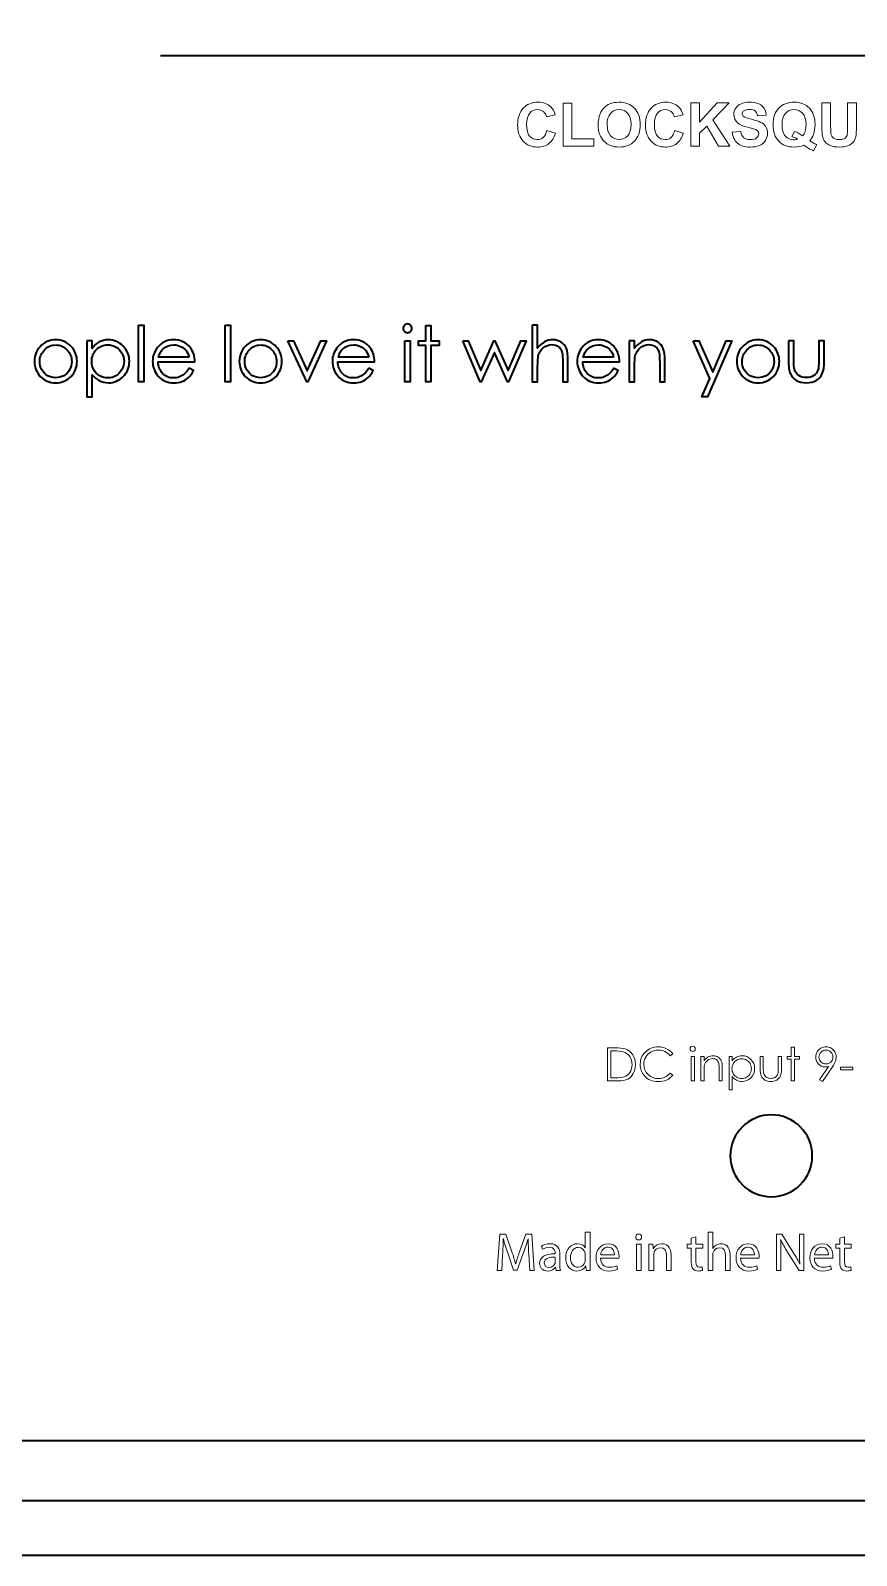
# Model space of a CAD drawing. Header units: inches. Extents: x 0 to 900, y -600 to 85.
# Drawn here: x 382 to 457.7, y -600 to -460.2 of the extents above; entities that cross this region are included whole.
import ezdxf

# ---------------------------------------------------------------- set-up
doc = ezdxf.new("R2010")
doc.units = ezdxf.units.IN
doc.header["$MEASUREMENT"] = 0
for name, color, linetype in [('01_SNIJLIJNEN', 7, 'Continuous'), ('02_GRAVEERLIJNEN', 7, 'Continuous'), ('03_GRAVEERVLAK', 7, 'Continuous'), ('04_WERKBLAD', 7, 'Continuous')]:
    doc.layers.add(name, color=color, linetype=linetype)

msp = doc.modelspace()

# ---------------------------------------------------------------- linework, layer by layer
at = {"layer": '01_SNIJLIJNEN', "color": 7, "lineweight": 35, "true_color": 0xffffff}
msp.add_lwpolyline([(895, -595), (5, -595), (5, -5), (895, -5), (895, -595)], dxfattribs=at)
at = {"layer": '01_SNIJLIJNEN', "color": 5, "lineweight": 35, "true_color": 0x0000ff}
for points in [[(895, -595), (5, -595), (5, -5), (895, -5), (895, -595)], [(589.5, -589.5), (310.5, -589.5), (310.5, -310.5), (589.5, -310.5), (589.5, -589.5)]]:
    msp.add_lwpolyline(points, dxfattribs=at)
msp.add_open_spline([(453.69, -563.36), (453.69, -565.43), (452, -567.11), (449.93, -567.11), (447.86, -567.11), (446.17, -565.43), (446.17, -563.36), (446.17, -561.28), (447.86, -559.6), (449.93, -559.6), (452, -559.6), (453.69, -561.28), (453.69, -563.36)], degree=3, knots=[0, 0, 0, 0, 1, 1, 1, 2, 2, 2, 3, 3, 3, 4, 4, 4, 4], dxfattribs=at)
at = {"layer": '02_GRAVEERLIJNEN', "color": 1, "lineweight": 35, "true_color": 0xff0000}
msp.add_lwpolyline([(393.91, -462.48), (506.41, -462.48)], dxfattribs=at)
at = {"layer": '03_GRAVEERVLAK', "color": 1, "lineweight": 18, "true_color": 0xff0000}
for points in [[(430.84, -470.81), (430.84, -466.87), (431.64, -466.87), (431.64, -470.14), (433.64, -470.14), (433.64, -470.81), (430.84, -470.81)], [(442.55, -470.81), (442.55, -466.84), (443.35, -466.84), (443.35, -468.6), (444.97, -466.84), (446.05, -466.84), (444.55, -468.38), (446.13, -470.81), (445.09, -470.81), (444, -468.95), (443.35, -469.61), (443.35, -470.81), (442.55, -470.81)], [(451.76, -553.4), (452.05, -553.4), (452.05, -554.24), (452.51, -554.24), (452.51, -554.49), (452.05, -554.49), (452.05, -556.49), (451.76, -556.49), (451.76, -554.49), (451.37, -554.49), (451.37, -554.24), (451.76, -554.24), (451.76, -553.4)], [(442.58, -554.24), (442.87, -554.24), (442.87, -556.49), (442.58, -556.49), (442.58, -554.24)], [(456.28, -555.22), (457.41, -555.22), (457.41, -555.47), (456.28, -555.47), (456.28, -555.22)], [(437.55, -573.87), (437.55, -571.47), (437.99, -571.47), (437.99, -573.87), (437.55, -573.87)]]:
    msp.add_lwpolyline(points, dxfattribs=at)
at = {"layer": '03_GRAVEERVLAK', "color": 1, "lineweight": 35, "true_color": 0xff0000}
for points in [[(391.89, -487.2), (392.37, -487.2), (392.37, -492.39), (391.89, -492.39), (391.89, -487.2)], [(399.84, -487.2), (400.32, -487.2), (400.32, -492.39), (399.84, -492.39), (399.84, -487.2)], [(418.23, -487.25), (418.71, -487.25), (418.71, -488.65), (419.47, -488.65), (419.47, -489.06), (418.71, -489.06), (418.71, -492.39), (418.23, -492.39), (418.23, -489.06), (417.57, -489.06), (417.57, -488.65), (418.23, -488.65), (418.23, -487.25)], [(405.59, -488.65), (406.1, -488.65), (407.36, -491.38), (408.6, -488.65), (409.12, -488.65), (407.41, -492.39), (407.32, -492.39), (405.59, -488.65)], [(416.32, -488.65), (416.8, -488.65), (416.8, -492.39), (416.32, -492.39), (416.32, -488.65)], [(421.64, -488.65), (422.14, -488.65), (423.29, -491.37), (424.48, -488.65), (424.57, -488.65), (425.78, -491.37), (426.95, -488.65), (427.45, -488.65), (425.82, -492.39), (425.73, -492.39), (424.53, -489.71), (423.33, -492.39), (423.24, -492.39), (421.64, -488.65)], [(442.76, -488.65), (443.27, -488.65), (444.55, -491.53), (445.8, -488.65), (446.32, -488.65), (444.08, -493.77), (443.57, -493.77), (444.29, -492.11), (442.76, -488.65)]]:
    msp.add_lwpolyline(points, dxfattribs=at)
at = {"layer": '03_GRAVEERVLAK', "color": 1, "lineweight": 18, "true_color": 0xff0000}
for points, knots in [([(429.35, -469.35), (429.35, -469.35), (430.13, -469.6), (430.13, -469.6), (430.01, -470.03), (429.81, -470.35), (429.53, -470.56), (429.25, -470.77), (428.9, -470.88), (428.48, -470.88), (427.95, -470.88), (427.51, -470.7), (427.17, -470.34), (426.83, -469.98), (426.66, -469.48), (426.66, -468.86), (426.66, -468.2), (426.84, -467.68), (427.18, -467.32), (427.52, -466.95), (427.97, -466.77), (428.52, -466.77), (429.01, -466.77), (429.41, -466.91), (429.71, -467.2), (429.89, -467.37), (430.03, -467.61), (430.12, -467.93), (430.12, -467.93), (429.32, -468.12), (429.32, -468.12), (429.27, -467.92), (429.18, -467.75), (429.03, -467.63), (428.88, -467.51), (428.7, -467.45), (428.48, -467.45), (428.19, -467.45), (427.95, -467.56), (427.77, -467.77), (427.58, -467.98), (427.49, -468.33), (427.49, -468.8), (427.49, -469.3), (427.58, -469.66), (427.76, -469.87), (427.94, -470.09), (428.18, -470.19), (428.47, -470.19), (428.68, -470.19), (428.86, -470.13), (429.02, -469.99), (429.17, -469.85), (429.28, -469.64), (429.35, -469.35)], [0, 0, 0, 0, 1, 1, 1, 2, 2, 2, 3, 3, 3, 4, 4, 4, 5, 5, 5, 6, 6, 6, 7, 7, 7, 8, 8, 8, 9, 9, 9, 10, 10, 10, 11, 11, 11, 12, 12, 12, 13, 13, 13, 14, 14, 14, 15, 15, 15, 16, 16, 16, 17, 17, 17, 18, 18, 18, 18]), ([(434.05, -468.85), (434.05, -468.44), (434.11, -468.1), (434.23, -467.83), (434.32, -467.63), (434.44, -467.44), (434.6, -467.28), (434.75, -467.12), (434.92, -467), (435.11, -466.93), (435.36, -466.82), (435.64, -466.77), (435.97, -466.77), (436.55, -466.77), (437.02, -466.95), (437.37, -467.31), (437.72, -467.68), (437.9, -468.18), (437.9, -468.83), (437.9, -469.47), (437.73, -469.97), (437.38, -470.34), (437.03, -470.7), (436.56, -470.88), (435.98, -470.88), (435.39, -470.88), (434.92, -470.7), (434.57, -470.34), (434.22, -469.98), (434.05, -469.48), (434.05, -468.85)], [0, 0, 0, 0, 1, 1, 1, 2, 2, 2, 3, 3, 3, 4, 4, 4, 5, 5, 5, 6, 6, 6, 7, 7, 7, 8, 8, 8, 9, 9, 9, 10, 10, 10, 10]), ([(441.07, -469.35), (441.07, -469.35), (441.85, -469.6), (441.85, -469.6), (441.73, -470.03), (441.53, -470.35), (441.25, -470.56), (440.98, -470.77), (440.62, -470.88), (440.2, -470.88), (439.67, -470.88), (439.24, -470.7), (438.9, -470.34), (438.56, -469.98), (438.39, -469.48), (438.39, -468.86), (438.39, -468.2), (438.56, -467.68), (438.9, -467.32), (439.24, -466.95), (439.69, -466.77), (440.25, -466.77), (440.73, -466.77), (441.13, -466.91), (441.43, -467.2), (441.61, -467.37), (441.75, -467.61), (441.84, -467.93), (441.84, -467.93), (441.04, -468.12), (441.04, -468.12), (441, -467.92), (440.9, -467.75), (440.75, -467.63), (440.6, -467.51), (440.42, -467.45), (440.21, -467.45), (439.91, -467.45), (439.67, -467.56), (439.49, -467.77), (439.3, -467.98), (439.21, -468.33), (439.21, -468.8), (439.21, -469.3), (439.3, -469.66), (439.48, -469.87), (439.66, -470.09), (439.9, -470.19), (440.19, -470.19), (440.4, -470.19), (440.59, -470.13), (440.74, -469.99), (440.89, -469.85), (441, -469.64), (441.07, -469.35)], [0, 0, 0, 0, 1, 1, 1, 2, 2, 2, 3, 3, 3, 4, 4, 4, 5, 5, 5, 6, 6, 6, 7, 7, 7, 8, 8, 8, 9, 9, 9, 10, 10, 10, 11, 11, 11, 12, 12, 12, 13, 13, 13, 14, 14, 14, 15, 15, 15, 16, 16, 16, 17, 17, 17, 18, 18, 18, 18]), ([(446.34, -469.52), (446.34, -469.52), (447.12, -469.44), (447.12, -469.44), (447.17, -469.7), (447.27, -469.9), (447.41, -470.02), (447.55, -470.14), (447.75, -470.2), (447.99, -470.2), (448.25, -470.2), (448.45, -470.15), (448.58, -470.04), (448.71, -469.93), (448.77, -469.8), (448.77, -469.66), (448.77, -469.56), (448.75, -469.48), (448.69, -469.42), (448.64, -469.35), (448.54, -469.29), (448.4, -469.24), (448.31, -469.21), (448.09, -469.15), (447.76, -469.07), (447.33, -468.96), (447.03, -468.83), (446.85, -468.68), (446.61, -468.46), (446.49, -468.19), (446.49, -467.88), (446.49, -467.68), (446.54, -467.49), (446.66, -467.31), (446.77, -467.13), (446.94, -467), (447.16, -466.91), (447.37, -466.81), (447.63, -466.77), (447.94, -466.77), (448.44, -466.77), (448.81, -466.88), (449.06, -467.1), (449.32, -467.32), (449.45, -467.61), (449.46, -467.97), (449.46, -467.97), (448.66, -468.01), (448.66, -468.01), (448.63, -467.8), (448.55, -467.66), (448.44, -467.57), (448.33, -467.48), (448.16, -467.43), (447.93, -467.43), (447.7, -467.43), (447.51, -467.48), (447.38, -467.58), (447.3, -467.64), (447.25, -467.72), (447.25, -467.82), (447.25, -467.92), (447.29, -468), (447.37, -468.06), (447.48, -468.15), (447.72, -468.24), (448.11, -468.33), (448.5, -468.42), (448.79, -468.52), (448.98, -468.62), (449.17, -468.71), (449.31, -468.85), (449.42, -469.02), (449.52, -469.19), (449.58, -469.4), (449.58, -469.65), (449.58, -469.88), (449.51, -470.09), (449.39, -470.29), (449.26, -470.49), (449.08, -470.64), (448.85, -470.74), (448.62, -470.83), (448.33, -470.88), (447.98, -470.88), (447.48, -470.88), (447.1, -470.77), (446.83, -470.53), (446.56, -470.3), (446.4, -469.96), (446.34, -469.52)], [0, 0, 0, 0, 1, 1, 1, 2, 2, 2, 3, 3, 3, 4, 4, 4, 5, 5, 5, 6, 6, 6, 7, 7, 7, 8, 8, 8, 9, 9, 9, 10, 10, 10, 11, 11, 11, 12, 12, 12, 13, 13, 13, 14, 14, 14, 15, 15, 15, 16, 16, 16, 17, 17, 17, 18, 18, 18, 19, 19, 19, 20, 20, 20, 21, 21, 21, 22, 22, 22, 23, 23, 23, 24, 24, 24, 25, 25, 25, 26, 26, 26, 27, 27, 27, 28, 28, 28, 29, 29, 29, 30, 30, 30, 30]), ([(453.45, -470.31), (453.65, -470.45), (453.86, -470.56), (454.09, -470.64), (454.09, -470.64), (453.8, -471.21), (453.8, -471.21), (453.68, -471.17), (453.56, -471.12), (453.44, -471.06), (453.42, -471.05), (453.24, -470.93), (452.91, -470.71), (452.65, -470.82), (452.36, -470.88), (452.04, -470.88), (451.43, -470.88), (450.95, -470.7), (450.61, -470.34), (450.26, -469.98), (450.09, -469.47), (450.09, -468.82), (450.09, -468.17), (450.26, -467.67), (450.61, -467.31), (450.96, -466.95), (451.43, -466.77), (452.02, -466.77), (452.61, -466.77), (453.08, -466.95), (453.42, -467.31), (453.77, -467.67), (453.94, -468.17), (453.94, -468.82), (453.94, -469.17), (453.89, -469.47), (453.8, -469.73), (453.72, -469.93), (453.61, -470.12), (453.45, -470.31)], [0, 0, 0, 0, 1, 1, 1, 2, 2, 2, 3, 3, 3, 4, 4, 4, 5, 5, 5, 6, 6, 6, 7, 7, 7, 8, 8, 8, 9, 9, 9, 10, 10, 10, 11, 11, 11, 12, 12, 12, 13, 13, 13, 13]), ([(454.56, -466.84), (454.56, -466.84), (455.37, -466.84), (455.37, -466.84), (455.37, -466.84), (455.37, -468.99), (455.37, -468.99), (455.37, -469.33), (455.38, -469.55), (455.4, -469.65), (455.43, -469.82), (455.51, -469.95), (455.64, -470.05), (455.77, -470.14), (455.95, -470.19), (456.17, -470.19), (456.4, -470.19), (456.57, -470.15), (456.69, -470.05), (456.8, -469.96), (456.87, -469.85), (456.9, -469.71), (456.92, -469.57), (456.93, -469.35), (456.93, -469.04), (456.93, -469.04), (456.93, -466.84), (456.93, -466.84), (456.93, -466.84), (457.73, -466.84), (457.73, -466.84), (457.73, -466.84), (457.73, -468.92), (457.73, -468.92), (457.73, -469.4), (457.71, -469.74), (457.67, -469.94), (457.63, -470.13), (457.55, -470.3), (457.43, -470.43), (457.31, -470.57), (457.16, -470.68), (456.96, -470.76), (456.77, -470.84), (456.51, -470.88), (456.2, -470.88), (455.82, -470.88), (455.53, -470.84), (455.33, -470.75), (455.14, -470.66), (454.98, -470.55), (454.87, -470.41), (454.75, -470.27), (454.68, -470.12), (454.64, -469.97), (454.59, -469.74), (454.56, -469.4), (454.56, -468.96), (454.56, -468.96), (454.56, -466.84), (454.56, -466.84)], [0, 0, 0, 0, 1, 1, 1, 2, 2, 2, 3, 3, 3, 4, 4, 4, 5, 5, 5, 6, 6, 6, 7, 7, 7, 8, 8, 8, 9, 9, 9, 10, 10, 10, 11, 11, 11, 12, 12, 12, 13, 13, 13, 14, 14, 14, 15, 15, 15, 16, 16, 16, 17, 17, 17, 18, 18, 18, 19, 19, 19, 20, 20, 20, 20]), ([(434.87, -468.82), (434.87, -469.27), (434.98, -469.61), (435.18, -469.84), (435.39, -470.08), (435.66, -470.19), (435.98, -470.19), (436.3, -470.19), (436.56, -470.08), (436.76, -469.85), (436.97, -469.62), (437.07, -469.27), (437.07, -468.81), (437.07, -468.35), (436.97, -468.01), (436.77, -467.79), (436.57, -467.57), (436.31, -467.45), (435.98, -467.45), (435.64, -467.45), (435.38, -467.57), (435.18, -467.79), (434.97, -468.02), (434.87, -468.36), (434.87, -468.82)], [0, 0, 0, 0, 1, 1, 1, 2, 2, 2, 3, 3, 3, 4, 4, 4, 5, 5, 5, 6, 6, 6, 7, 7, 7, 8, 8, 8, 8]), ([(452.8, -469.85), (452.91, -469.73), (452.98, -469.59), (453.04, -469.42), (453.09, -469.24), (453.11, -469.05), (453.11, -468.82), (453.11, -468.36), (453.01, -468.02), (452.81, -467.79), (452.61, -467.57), (452.34, -467.45), (452.02, -467.45), (451.69, -467.45), (451.42, -467.57), (451.22, -467.8), (451.02, -468.02), (450.91, -468.37), (450.91, -468.82), (450.91, -469.29), (451.02, -469.64), (451.22, -469.87), (451.42, -470.1), (451.68, -470.21), (451.99, -470.21), (452.11, -470.21), (452.22, -470.19), (452.32, -470.15), (452.16, -470.05), (451.99, -469.97), (451.82, -469.91), (451.82, -469.91), (452.05, -469.45), (452.05, -469.45), (452.31, -469.54), (452.56, -469.67), (452.8, -469.85)], [0, 0, 0, 0, 1, 1, 1, 2, 2, 2, 3, 3, 3, 4, 4, 4, 5, 5, 5, 6, 6, 6, 7, 7, 7, 8, 8, 8, 9, 9, 9, 10, 10, 10, 11, 11, 11, 12, 12, 12, 12]), ([(434.91, -556.49), (434.91, -556.49), (434.91, -553.45), (434.91, -553.45), (434.91, -553.45), (435.54, -553.45), (435.54, -553.45), (435.99, -553.45), (436.32, -553.48), (436.53, -553.56), (436.82, -553.66), (437.05, -553.84), (437.22, -554.09), (437.38, -554.35), (437.47, -554.65), (437.47, -555), (437.47, -555.31), (437.4, -555.58), (437.27, -555.81), (437.14, -556.04), (436.97, -556.21), (436.76, -556.32), (436.55, -556.43), (436.25, -556.49), (435.87, -556.49), (435.87, -556.49), (434.91, -556.49), (434.91, -556.49)], [0, 0, 0, 0, 1, 1, 1, 2, 2, 2, 3, 3, 3, 4, 4, 4, 5, 5, 5, 6, 6, 6, 7, 7, 7, 8, 8, 8, 9, 9, 9, 9]), ([(440.89, -554.01), (440.89, -554.01), (440.65, -554.19), (440.65, -554.19), (440.52, -554.02), (440.36, -553.89), (440.17, -553.8), (439.99, -553.71), (439.78, -553.67), (439.56, -553.67), (439.32, -553.67), (439.09, -553.73), (438.89, -553.84), (438.68, -553.96), (438.52, -554.12), (438.41, -554.31), (438.29, -554.51), (438.24, -554.73), (438.24, -554.98), (438.24, -555.35), (438.36, -555.66), (438.62, -555.9), (438.87, -556.15), (439.19, -556.28), (439.58, -556.28), (440, -556.28), (440.36, -556.11), (440.65, -555.78), (440.65, -555.78), (440.89, -555.96), (440.89, -555.96), (440.74, -556.15), (440.55, -556.3), (440.32, -556.41), (440.09, -556.51), (439.84, -556.56), (439.56, -556.56), (439.03, -556.56), (438.61, -556.39), (438.3, -556.03), (438.04, -555.73), (437.91, -555.37), (437.91, -554.95), (437.91, -554.5), (438.07, -554.13), (438.38, -553.83), (438.7, -553.52), (439.09, -553.37), (439.56, -553.37), (439.84, -553.37), (440.1, -553.43), (440.32, -553.54), (440.55, -553.65), (440.74, -553.81), (440.89, -554.01)], [0, 0, 0, 0, 1, 1, 1, 2, 2, 2, 3, 3, 3, 4, 4, 4, 5, 5, 5, 6, 6, 6, 7, 7, 7, 8, 8, 8, 9, 9, 9, 10, 10, 10, 11, 11, 11, 12, 12, 12, 13, 13, 13, 14, 14, 14, 15, 15, 15, 16, 16, 16, 17, 17, 17, 18, 18, 18, 18]), ([(442.72, -553.31), (442.79, -553.31), (442.84, -553.34), (442.89, -553.38), (442.94, -553.43), (442.96, -553.49), (442.96, -553.55), (442.96, -553.62), (442.94, -553.67), (442.89, -553.72), (442.84, -553.77), (442.79, -553.79), (442.72, -553.79), (442.66, -553.79), (442.6, -553.77), (442.55, -553.72), (442.51, -553.67), (442.48, -553.62), (442.48, -553.55), (442.48, -553.49), (442.51, -553.43), (442.55, -553.38), (442.6, -553.34), (442.66, -553.31), (442.72, -553.31)], [0, 0, 0, 0, 1, 1, 1, 2, 2, 2, 3, 3, 3, 4, 4, 4, 5, 5, 5, 6, 6, 6, 7, 7, 7, 8, 8, 8, 8]), ([(454.61, -556.56), (454.61, -556.56), (454.36, -556.4), (454.36, -556.4), (454.36, -556.4), (455.18, -555.16), (455.18, -555.16), (455.07, -555.19), (454.97, -555.21), (454.87, -555.21), (454.63, -555.21), (454.42, -555.12), (454.26, -554.95), (454.09, -554.78), (454, -554.56), (454, -554.31), (454, -554.13), (454.04, -553.97), (454.12, -553.83), (454.21, -553.69), (454.32, -553.58), (454.47, -553.5), (454.62, -553.41), (454.78, -553.37), (454.95, -553.37), (455.12, -553.37), (455.28, -553.41), (455.42, -553.49), (455.56, -553.57), (455.67, -553.69), (455.75, -553.83), (455.83, -553.98), (455.88, -554.13), (455.88, -554.3), (455.88, -554.43), (455.85, -554.56), (455.8, -554.69), (455.75, -554.83), (455.66, -555), (455.53, -555.19), (455.53, -555.19), (454.61, -556.56), (454.61, -556.56)], [0, 0, 0, 0, 1, 1, 1, 2, 2, 2, 3, 3, 3, 4, 4, 4, 5, 5, 5, 6, 6, 6, 7, 7, 7, 8, 8, 8, 9, 9, 9, 10, 10, 10, 11, 11, 11, 12, 12, 12, 13, 13, 13, 14, 14, 14, 14]), ([(435.2, -556.2), (435.2, -556.2), (435.55, -556.2), (435.55, -556.2), (435.97, -556.2), (436.26, -556.17), (436.42, -556.12), (436.65, -556.05), (436.83, -555.91), (436.96, -555.72), (437.09, -555.53), (437.16, -555.29), (437.16, -555.01), (437.16, -554.72), (437.09, -554.47), (436.95, -554.26), (436.8, -554.05), (436.61, -553.91), (436.35, -553.83), (436.16, -553.77), (435.85, -553.74), (435.41, -553.74), (435.41, -553.74), (435.2, -553.74), (435.2, -553.74), (435.2, -553.74), (435.2, -556.2), (435.2, -556.2)], [0, 0, 0, 0, 1, 1, 1, 2, 2, 2, 3, 3, 3, 4, 4, 4, 5, 5, 5, 6, 6, 6, 7, 7, 7, 8, 8, 8, 9, 9, 9, 9]), ([(443.47, -554.24), (443.47, -554.24), (443.76, -554.24), (443.76, -554.24), (443.76, -554.24), (443.76, -554.64), (443.76, -554.64), (443.87, -554.49), (444, -554.37), (444.14, -554.29), (444.28, -554.22), (444.44, -554.18), (444.6, -554.18), (444.77, -554.18), (444.92, -554.22), (445.05, -554.31), (445.18, -554.39), (445.28, -554.51), (445.34, -554.65), (445.4, -554.8), (445.43, -555.02), (445.43, -555.33), (445.43, -555.33), (445.43, -556.49), (445.43, -556.49), (445.43, -556.49), (445.14, -556.49), (445.14, -556.49), (445.14, -556.49), (445.14, -555.41), (445.14, -555.41), (445.14, -555.16), (445.13, -554.98), (445.11, -554.9), (445.08, -554.75), (445.01, -554.63), (444.92, -554.56), (444.82, -554.48), (444.7, -554.45), (444.54, -554.45), (444.37, -554.45), (444.21, -554.5), (444.07, -554.62), (443.93, -554.74), (443.84, -554.88), (443.8, -555.05), (443.77, -555.16), (443.76, -555.37), (443.76, -555.66), (443.76, -555.66), (443.76, -556.49), (443.76, -556.49), (443.76, -556.49), (443.47, -556.49), (443.47, -556.49), (443.47, -556.49), (443.47, -554.24), (443.47, -554.24)], [0, 0, 0, 0, 1, 1, 1, 2, 2, 2, 3, 3, 3, 4, 4, 4, 5, 5, 5, 6, 6, 6, 7, 7, 7, 8, 8, 8, 9, 9, 9, 10, 10, 10, 11, 11, 11, 12, 12, 12, 13, 13, 13, 14, 14, 14, 15, 15, 15, 16, 16, 16, 17, 17, 17, 18, 18, 18, 19, 19, 19, 19]), ([(446.05, -554.24), (446.05, -554.24), (446.34, -554.24), (446.34, -554.24), (446.34, -554.24), (446.34, -554.65), (446.34, -554.65), (446.46, -554.49), (446.59, -554.38), (446.74, -554.3), (446.89, -554.22), (447.05, -554.18), (447.24, -554.18), (447.56, -554.18), (447.83, -554.3), (448.06, -554.53), (448.28, -554.76), (448.4, -555.03), (448.4, -555.36), (448.4, -555.69), (448.28, -555.97), (448.06, -556.2), (447.83, -556.43), (447.56, -556.54), (447.24, -556.54), (447.07, -556.54), (446.9, -556.51), (446.75, -556.43), (446.6, -556.36), (446.47, -556.25), (446.34, -556.1), (446.34, -556.1), (446.34, -557.31), (446.34, -557.31), (446.34, -557.31), (446.05, -557.31), (446.05, -557.31), (446.05, -557.31), (446.05, -554.24), (446.05, -554.24)], [0, 0, 0, 0, 1, 1, 1, 2, 2, 2, 3, 3, 3, 4, 4, 4, 5, 5, 5, 6, 6, 6, 7, 7, 7, 8, 8, 8, 9, 9, 9, 10, 10, 10, 11, 11, 11, 12, 12, 12, 13, 13, 13, 13]), ([(447.21, -554.46), (446.96, -554.46), (446.75, -554.55), (446.58, -554.72), (446.41, -554.9), (446.32, -555.11), (446.32, -555.37), (446.32, -555.54), (446.36, -555.7), (446.44, -555.83), (446.51, -555.97), (446.62, -556.08), (446.77, -556.16), (446.91, -556.24), (447.06, -556.28), (447.22, -556.28), (447.37, -556.28), (447.52, -556.24), (447.65, -556.16), (447.79, -556.08), (447.9, -555.96), (447.98, -555.82), (448.06, -555.68), (448.1, -555.52), (448.1, -555.37), (448.1, -555.21), (448.06, -555.05), (447.98, -554.91), (447.9, -554.77), (447.79, -554.66), (447.66, -554.58), (447.52, -554.5), (447.37, -554.46), (447.21, -554.46)], [0, 0, 0, 0, 1, 1, 1, 2, 2, 2, 3, 3, 3, 4, 4, 4, 5, 5, 5, 6, 6, 6, 7, 7, 7, 8, 8, 8, 9, 9, 9, 10, 10, 10, 11, 11, 11, 11]), ([(448.9, -554.24), (448.9, -554.24), (449.19, -554.24), (449.19, -554.24), (449.19, -554.24), (449.19, -555.29), (449.19, -555.29), (449.19, -555.54), (449.2, -555.72), (449.23, -555.82), (449.27, -555.95), (449.35, -556.06), (449.47, -556.14), (449.59, -556.22), (449.72, -556.26), (449.89, -556.26), (450.05, -556.26), (450.18, -556.22), (450.3, -556.15), (450.41, -556.07), (450.49, -555.97), (450.53, -555.84), (450.56, -555.75), (450.57, -555.57), (450.57, -555.29), (450.57, -555.29), (450.57, -554.24), (450.57, -554.24), (450.57, -554.24), (450.87, -554.24), (450.87, -554.24), (450.87, -554.24), (450.87, -555.34), (450.87, -555.34), (450.87, -555.65), (450.83, -555.89), (450.76, -556.04), (450.69, -556.2), (450.58, -556.32), (450.43, -556.41), (450.29, -556.5), (450.11, -556.54), (449.89, -556.54), (449.67, -556.54), (449.49, -556.5), (449.34, -556.41), (449.19, -556.32), (449.08, -556.2), (449.01, -556.04), (448.94, -555.88), (448.9, -555.64), (448.9, -555.32), (448.9, -555.32), (448.9, -554.24), (448.9, -554.24)], [0, 0, 0, 0, 1, 1, 1, 2, 2, 2, 3, 3, 3, 4, 4, 4, 5, 5, 5, 6, 6, 6, 7, 7, 7, 8, 8, 8, 9, 9, 9, 10, 10, 10, 11, 11, 11, 12, 12, 12, 13, 13, 13, 14, 14, 14, 15, 15, 15, 16, 16, 16, 17, 17, 17, 18, 18, 18, 18]), ([(454.94, -554.94), (455.12, -554.94), (455.27, -554.88), (455.39, -554.76), (455.52, -554.63), (455.58, -554.48), (455.58, -554.31), (455.58, -554.13), (455.52, -553.98), (455.39, -553.85), (455.27, -553.73), (455.12, -553.67), (454.94, -553.67), (454.76, -553.67), (454.61, -553.73), (454.49, -553.85), (454.36, -553.98), (454.3, -554.13), (454.3, -554.31), (454.3, -554.48), (454.36, -554.63), (454.49, -554.76), (454.61, -554.88), (454.76, -554.94), (454.94, -554.94)], [0, 0, 0, 0, 1, 1, 1, 2, 2, 2, 3, 3, 3, 4, 4, 4, 5, 5, 5, 6, 6, 6, 7, 7, 7, 8, 8, 8, 8]), ([(433.31, -570.36), (433.31, -570.36), (433.31, -573.25), (433.31, -573.25), (433.31, -573.46), (433.31, -573.7), (433.33, -573.87), (433.33, -573.87), (432.94, -573.87), (432.94, -573.87), (432.94, -573.87), (432.92, -573.45), (432.92, -573.45), (432.92, -573.45), (432.91, -573.45), (432.91, -573.45), (432.78, -573.72), (432.48, -573.92), (432.09, -573.92), (431.52, -573.92), (431.07, -573.43), (431.07, -572.71), (431.07, -571.91), (431.56, -571.42), (432.14, -571.42), (432.51, -571.42), (432.76, -571.59), (432.86, -571.79), (432.86, -571.79), (432.87, -571.79), (432.87, -571.79), (432.87, -571.79), (432.87, -570.36), (432.87, -570.36), (432.87, -570.36), (433.31, -570.36), (433.31, -570.36)], [0, 0, 0, 0, 1, 1, 1, 2, 2, 2, 3, 3, 3, 4, 4, 4, 5, 5, 5, 6, 6, 6, 7, 7, 7, 8, 8, 8, 9, 9, 9, 10, 10, 10, 11, 11, 11, 12, 12, 12, 12]), ([(444.13, -570.36), (444.13, -570.36), (444.56, -570.36), (444.56, -570.36), (444.56, -570.36), (444.56, -571.85), (444.56, -571.85), (444.56, -571.85), (444.57, -571.85), (444.57, -571.85), (444.64, -571.73), (444.75, -571.62), (444.88, -571.54), (445.01, -571.47), (445.17, -571.42), (445.33, -571.42), (445.65, -571.42), (446.16, -571.62), (446.16, -572.44), (446.16, -572.44), (446.16, -573.87), (446.16, -573.87), (446.16, -573.87), (445.73, -573.87), (445.73, -573.87), (445.73, -573.87), (445.73, -572.49), (445.73, -572.49), (445.73, -572.11), (445.59, -571.78), (445.18, -571.78), (444.89, -571.78), (444.67, -571.98), (444.59, -572.22), (444.57, -572.28), (444.56, -572.34), (444.56, -572.42), (444.56, -572.42), (444.56, -573.87), (444.56, -573.87), (444.56, -573.87), (444.13, -573.87), (444.13, -573.87), (444.13, -573.87), (444.13, -570.36), (444.13, -570.36)], [0, 0, 0, 0, 1, 1, 1, 2, 2, 2, 3, 3, 3, 4, 4, 4, 5, 5, 5, 6, 6, 6, 7, 7, 7, 8, 8, 8, 9, 9, 9, 10, 10, 10, 11, 11, 11, 12, 12, 12, 13, 13, 13, 14, 14, 14, 15, 15, 15, 15]), ([(427.68, -572.4), (427.66, -571.94), (427.63, -571.38), (427.64, -570.97), (427.64, -570.97), (427.62, -570.97), (427.62, -570.97), (427.51, -571.36), (427.37, -571.77), (427.2, -572.23), (427.2, -572.23), (426.61, -573.85), (426.61, -573.85), (426.61, -573.85), (426.29, -573.85), (426.29, -573.85), (426.29, -573.85), (425.75, -572.26), (425.75, -572.26), (425.59, -571.79), (425.46, -571.36), (425.36, -570.97), (425.36, -570.97), (425.35, -570.97), (425.35, -570.97), (425.34, -571.38), (425.32, -571.94), (425.29, -572.44), (425.29, -572.44), (425.2, -573.87), (425.2, -573.87), (425.2, -573.87), (424.79, -573.87), (424.79, -573.87), (424.79, -573.87), (425.02, -570.54), (425.02, -570.54), (425.02, -570.54), (425.57, -570.54), (425.57, -570.54), (425.57, -570.54), (426.14, -572.15), (426.14, -572.15), (426.28, -572.56), (426.39, -572.92), (426.47, -573.27), (426.47, -573.27), (426.49, -573.27), (426.49, -573.27), (426.57, -572.93), (426.69, -572.57), (426.84, -572.15), (426.84, -572.15), (427.43, -570.54), (427.43, -570.54), (427.43, -570.54), (427.98, -570.54), (427.98, -570.54), (427.98, -570.54), (428.19, -573.87), (428.19, -573.87), (428.19, -573.87), (427.77, -573.87), (427.77, -573.87), (427.77, -573.87), (427.68, -572.4), (427.68, -572.4)], [0, 0, 0, 0, 1, 1, 1, 2, 2, 2, 3, 3, 3, 4, 4, 4, 5, 5, 5, 6, 6, 6, 7, 7, 7, 8, 8, 8, 9, 9, 9, 10, 10, 10, 11, 11, 11, 12, 12, 12, 13, 13, 13, 14, 14, 14, 15, 15, 15, 16, 16, 16, 17, 17, 17, 18, 18, 18, 19, 19, 19, 20, 20, 20, 21, 21, 21, 22, 22, 22, 22]), ([(430.19, -573.87), (430.19, -573.87), (430.15, -573.57), (430.15, -573.57), (430.15, -573.57), (430.14, -573.57), (430.14, -573.57), (430, -573.75), (429.75, -573.92), (429.41, -573.92), (428.92, -573.92), (428.68, -573.58), (428.68, -573.23), (428.68, -572.66), (429.19, -572.34), (430.11, -572.34), (430.11, -572.34), (430.11, -572.3), (430.11, -572.3), (430.11, -572.1), (430.06, -571.74), (429.57, -571.74), (429.35, -571.74), (429.12, -571.81), (428.95, -571.92), (428.95, -571.92), (428.85, -571.63), (428.85, -571.63), (429.05, -571.5), (429.33, -571.42), (429.63, -571.42), (430.37, -571.42), (430.54, -571.92), (430.54, -572.4), (430.54, -572.4), (430.54, -573.29), (430.54, -573.29), (430.54, -573.5), (430.55, -573.7), (430.58, -573.87), (430.58, -573.87), (430.19, -573.87), (430.19, -573.87)], [0, 0, 0, 0, 1, 1, 1, 2, 2, 2, 3, 3, 3, 4, 4, 4, 5, 5, 5, 6, 6, 6, 7, 7, 7, 8, 8, 8, 9, 9, 9, 10, 10, 10, 11, 11, 11, 12, 12, 12, 13, 13, 13, 14, 14, 14, 14]), ([(432.87, -572.45), (432.87, -572.39), (432.87, -572.32), (432.85, -572.27), (432.79, -571.99), (432.55, -571.76), (432.23, -571.76), (431.78, -571.76), (431.51, -572.16), (431.51, -572.69), (431.51, -573.17), (431.75, -573.57), (432.22, -573.57), (432.51, -573.57), (432.78, -573.38), (432.85, -573.05), (432.87, -572.99), (432.87, -572.93), (432.87, -572.86), (432.87, -572.86), (432.87, -572.45), (432.87, -572.45)], [0, 0, 0, 0, 1, 1, 1, 2, 2, 2, 3, 3, 3, 4, 4, 4, 5, 5, 5, 6, 6, 6, 7, 7, 7, 7]), ([(434.27, -572.75), (434.28, -573.34), (434.66, -573.58), (435.09, -573.58), (435.4, -573.58), (435.59, -573.53), (435.75, -573.46), (435.75, -573.46), (435.83, -573.77), (435.83, -573.77), (435.67, -573.84), (435.41, -573.92), (435.03, -573.92), (434.3, -573.92), (433.86, -573.43), (433.86, -572.71), (433.86, -571.99), (434.28, -571.42), (434.98, -571.42), (435.76, -571.42), (435.97, -572.11), (435.97, -572.55), (435.97, -572.64), (435.96, -572.71), (435.95, -572.75), (435.95, -572.75), (434.27, -572.75), (434.27, -572.75)], [0, 0, 0, 0, 1, 1, 1, 2, 2, 2, 3, 3, 3, 4, 4, 4, 5, 5, 5, 6, 6, 6, 7, 7, 7, 8, 8, 8, 9, 9, 9, 9]), ([(435.55, -572.44), (435.55, -572.16), (435.43, -571.73), (434.94, -571.73), (434.5, -571.73), (434.31, -572.14), (434.28, -572.44), (434.28, -572.44), (435.55, -572.44), (435.55, -572.44)], [0, 0, 0, 0, 1, 1, 1, 2, 2, 2, 3, 3, 3, 3]), ([(438.03, -570.8), (438.04, -570.95), (437.93, -571.07), (437.76, -571.07), (437.6, -571.07), (437.5, -570.95), (437.5, -570.8), (437.5, -570.65), (437.61, -570.53), (437.77, -570.53), (437.93, -570.53), (438.03, -570.65), (438.03, -570.8)], [0, 0, 0, 0, 1, 1, 1, 2, 2, 2, 3, 3, 3, 4, 4, 4, 4]), ([(438.71, -572.12), (438.71, -571.88), (438.7, -571.67), (438.69, -571.47), (438.69, -571.47), (439.07, -571.47), (439.07, -571.47), (439.07, -571.47), (439.1, -571.87), (439.1, -571.87), (439.1, -571.87), (439.11, -571.87), (439.11, -571.87), (439.23, -571.64), (439.5, -571.42), (439.9, -571.42), (440.23, -571.42), (440.74, -571.62), (440.74, -572.44), (440.74, -572.44), (440.74, -573.87), (440.74, -573.87), (440.74, -573.87), (440.31, -573.87), (440.31, -573.87), (440.31, -573.87), (440.31, -572.49), (440.31, -572.49), (440.31, -572.1), (440.16, -571.78), (439.75, -571.78), (439.47, -571.78), (439.24, -571.98), (439.17, -572.23), (439.15, -572.28), (439.14, -572.35), (439.14, -572.43), (439.14, -572.43), (439.14, -573.87), (439.14, -573.87), (439.14, -573.87), (438.71, -573.87), (438.71, -573.87), (438.71, -573.87), (438.71, -572.12), (438.71, -572.12)], [0, 0, 0, 0, 1, 1, 1, 2, 2, 2, 3, 3, 3, 4, 4, 4, 5, 5, 5, 6, 6, 6, 7, 7, 7, 8, 8, 8, 9, 9, 9, 10, 10, 10, 11, 11, 11, 12, 12, 12, 13, 13, 13, 14, 14, 14, 15, 15, 15, 15]), ([(443.02, -570.79), (443.02, -570.79), (443.02, -571.47), (443.02, -571.47), (443.02, -571.47), (443.64, -571.47), (443.64, -571.47), (443.64, -571.47), (443.64, -571.81), (443.64, -571.81), (443.64, -571.81), (443.02, -571.81), (443.02, -571.81), (443.02, -571.81), (443.02, -573.1), (443.02, -573.1), (443.02, -573.39), (443.1, -573.56), (443.34, -573.56), (443.46, -573.56), (443.54, -573.55), (443.6, -573.53), (443.6, -573.53), (443.62, -573.86), (443.62, -573.86), (443.53, -573.89), (443.4, -573.92), (443.23, -573.92), (443.03, -573.92), (442.86, -573.85), (442.76, -573.73), (442.64, -573.6), (442.59, -573.39), (442.59, -573.11), (442.59, -573.11), (442.59, -571.81), (442.59, -571.81), (442.59, -571.81), (442.22, -571.81), (442.22, -571.81), (442.22, -571.81), (442.22, -571.47), (442.22, -571.47), (442.22, -571.47), (442.59, -571.47), (442.59, -571.47), (442.59, -571.47), (442.59, -570.9), (442.59, -570.9), (442.59, -570.9), (443.02, -570.79), (443.02, -570.79)], [0, 0, 0, 0, 1, 1, 1, 2, 2, 2, 3, 3, 3, 4, 4, 4, 5, 5, 5, 6, 6, 6, 7, 7, 7, 8, 8, 8, 9, 9, 9, 10, 10, 10, 11, 11, 11, 12, 12, 12, 13, 13, 13, 14, 14, 14, 15, 15, 15, 16, 16, 16, 17, 17, 17, 17]), ([(447.11, -572.75), (447.12, -573.34), (447.5, -573.58), (447.93, -573.58), (448.24, -573.58), (448.43, -573.53), (448.59, -573.46), (448.59, -573.46), (448.67, -573.77), (448.67, -573.77), (448.52, -573.84), (448.25, -573.92), (447.87, -573.92), (447.14, -573.92), (446.7, -573.43), (446.7, -572.71), (446.7, -571.99), (447.12, -571.42), (447.82, -571.42), (448.6, -571.42), (448.81, -572.11), (448.81, -572.55), (448.81, -572.64), (448.8, -572.71), (448.79, -572.75), (448.79, -572.75), (447.11, -572.75), (447.11, -572.75)], [0, 0, 0, 0, 1, 1, 1, 2, 2, 2, 3, 3, 3, 4, 4, 4, 5, 5, 5, 6, 6, 6, 7, 7, 7, 8, 8, 8, 9, 9, 9, 9]), ([(448.39, -572.44), (448.39, -572.16), (448.27, -571.73), (447.78, -571.73), (447.34, -571.73), (447.15, -572.14), (447.12, -572.44), (447.12, -572.44), (448.39, -572.44), (448.39, -572.44)], [0, 0, 0, 0, 1, 1, 1, 2, 2, 2, 3, 3, 3, 3]), ([(450.41, -573.87), (450.41, -573.87), (450.41, -570.54), (450.41, -570.54), (450.41, -570.54), (450.88, -570.54), (450.88, -570.54), (450.88, -570.54), (451.94, -572.22), (451.94, -572.22), (452.19, -572.61), (452.38, -572.96), (452.54, -573.3), (452.54, -573.3), (452.55, -573.3), (452.55, -573.3), (452.51, -572.85), (452.5, -572.45), (452.5, -571.93), (452.5, -571.93), (452.5, -570.54), (452.5, -570.54), (452.5, -570.54), (452.91, -570.54), (452.91, -570.54), (452.91, -570.54), (452.91, -573.87), (452.91, -573.87), (452.91, -573.87), (452.47, -573.87), (452.47, -573.87), (452.47, -573.87), (451.41, -572.18), (451.41, -572.18), (451.18, -571.81), (450.96, -571.43), (450.79, -571.06), (450.79, -571.06), (450.78, -571.07), (450.78, -571.07), (450.8, -571.49), (450.81, -571.89), (450.81, -572.44), (450.81, -572.44), (450.81, -573.87), (450.81, -573.87), (450.81, -573.87), (450.41, -573.87), (450.41, -573.87)], [0, 0, 0, 0, 1, 1, 1, 2, 2, 2, 3, 3, 3, 4, 4, 4, 5, 5, 5, 6, 6, 6, 7, 7, 7, 8, 8, 8, 9, 9, 9, 10, 10, 10, 11, 11, 11, 12, 12, 12, 13, 13, 13, 14, 14, 14, 15, 15, 15, 16, 16, 16, 16]), ([(453.88, -572.75), (453.89, -573.34), (454.27, -573.58), (454.7, -573.58), (455.01, -573.58), (455.2, -573.53), (455.37, -573.46), (455.37, -573.46), (455.44, -573.77), (455.44, -573.77), (455.29, -573.84), (455.02, -573.92), (454.64, -573.92), (453.91, -573.92), (453.47, -573.43), (453.47, -572.71), (453.47, -571.99), (453.89, -571.42), (454.59, -571.42), (455.37, -571.42), (455.58, -572.11), (455.58, -572.55), (455.58, -572.64), (455.57, -572.71), (455.56, -572.75), (455.56, -572.75), (453.88, -572.75), (453.88, -572.75)], [0, 0, 0, 0, 1, 1, 1, 2, 2, 2, 3, 3, 3, 4, 4, 4, 5, 5, 5, 6, 6, 6, 7, 7, 7, 8, 8, 8, 9, 9, 9, 9]), ([(455.16, -572.44), (455.16, -572.16), (455.04, -571.73), (454.56, -571.73), (454.12, -571.73), (453.92, -572.14), (453.89, -572.44), (453.89, -572.44), (455.16, -572.44), (455.16, -572.44)], [0, 0, 0, 0, 1, 1, 1, 2, 2, 2, 3, 3, 3, 3]), ([(456.64, -570.79), (456.64, -570.79), (456.64, -571.47), (456.64, -571.47), (456.64, -571.47), (457.26, -571.47), (457.26, -571.47), (457.26, -571.47), (457.26, -571.81), (457.26, -571.81), (457.26, -571.81), (456.64, -571.81), (456.64, -571.81), (456.64, -571.81), (456.64, -573.1), (456.64, -573.1), (456.64, -573.39), (456.72, -573.56), (456.97, -573.56), (457.08, -573.56), (457.16, -573.55), (457.22, -573.53), (457.22, -573.53), (457.24, -573.86), (457.24, -573.86), (457.15, -573.89), (457.02, -573.92), (456.85, -573.92), (456.65, -573.92), (456.49, -573.85), (456.38, -573.73), (456.26, -573.6), (456.21, -573.39), (456.21, -573.11), (456.21, -573.11), (456.21, -571.81), (456.21, -571.81), (456.21, -571.81), (455.84, -571.81), (455.84, -571.81), (455.84, -571.81), (455.84, -571.47), (455.84, -571.47), (455.84, -571.47), (456.21, -571.47), (456.21, -571.47), (456.21, -571.47), (456.21, -570.9), (456.21, -570.9), (456.21, -570.9), (456.64, -570.79), (456.64, -570.79)], [0, 0, 0, 0, 1, 1, 1, 2, 2, 2, 3, 3, 3, 4, 4, 4, 5, 5, 5, 6, 6, 6, 7, 7, 7, 8, 8, 8, 9, 9, 9, 10, 10, 10, 11, 11, 11, 12, 12, 12, 13, 13, 13, 14, 14, 14, 15, 15, 15, 16, 16, 16, 17, 17, 17, 17]), ([(430.12, -572.65), (429.65, -572.64), (429.11, -572.72), (429.11, -573.18), (429.11, -573.47), (429.3, -573.6), (429.52, -573.6), (429.83, -573.6), (430.03, -573.4), (430.1, -573.2), (430.11, -573.16), (430.12, -573.11), (430.12, -573.06), (430.12, -573.06), (430.12, -572.65), (430.12, -572.65)], [0, 0, 0, 0, 1, 1, 1, 2, 2, 2, 3, 3, 3, 4, 4, 4, 5, 5, 5, 5])]:
    msp.add_open_spline(points, degree=3, knots=knots, dxfattribs=at)
at = {"layer": '03_GRAVEERVLAK', "color": 1, "lineweight": 35, "true_color": 0xff0000}
for points, knots in [([(416.56, -487.1), (416.67, -487.1), (416.76, -487.14), (416.84, -487.22), (416.92, -487.3), (416.96, -487.39), (416.96, -487.5), (416.96, -487.61), (416.92, -487.7), (416.84, -487.78), (416.76, -487.86), (416.67, -487.9), (416.56, -487.9), (416.45, -487.9), (416.36, -487.86), (416.28, -487.78), (416.21, -487.7), (416.17, -487.61), (416.17, -487.5), (416.17, -487.39), (416.21, -487.3), (416.28, -487.22), (416.36, -487.14), (416.45, -487.1), (416.56, -487.1)], [0, 0, 0, 0, 1, 1, 1, 2, 2, 2, 3, 3, 3, 4, 4, 4, 5, 5, 5, 6, 6, 6, 7, 7, 7, 8, 8, 8, 8]), ([(428.01, -487.2), (428.01, -487.2), (428.5, -487.2), (428.5, -487.2), (428.5, -487.2), (428.5, -489.32), (428.5, -489.32), (428.69, -489.06), (428.91, -488.87), (429.14, -488.74), (429.37, -488.61), (429.63, -488.55), (429.9, -488.55), (430.18, -488.55), (430.43, -488.62), (430.65, -488.76), (430.86, -488.91), (431.02, -489.1), (431.13, -489.34), (431.23, -489.58), (431.28, -489.95), (431.28, -490.47), (431.28, -490.47), (431.28, -492.39), (431.28, -492.39), (431.28, -492.39), (430.8, -492.39), (430.8, -492.39), (430.8, -492.39), (430.8, -490.61), (430.8, -490.61), (430.8, -490.17), (430.78, -489.89), (430.75, -489.74), (430.69, -489.49), (430.58, -489.31), (430.42, -489.18), (430.27, -489.06), (430.06, -488.99), (429.81, -488.99), (429.51, -488.99), (429.25, -489.09), (429.02, -489.28), (428.79, -489.48), (428.64, -489.72), (428.56, -490), (428.52, -490.18), (428.5, -490.52), (428.5, -491.02), (428.5, -491.02), (428.5, -492.39), (428.5, -492.39), (428.5, -492.39), (428.01, -492.39), (428.01, -492.39), (428.01, -492.39), (428.01, -487.2), (428.01, -487.2)], [0, 0, 0, 0, 1, 1, 1, 2, 2, 2, 3, 3, 3, 4, 4, 4, 5, 5, 5, 6, 6, 6, 7, 7, 7, 8, 8, 8, 9, 9, 9, 10, 10, 10, 11, 11, 11, 12, 12, 12, 13, 13, 13, 14, 14, 14, 15, 15, 15, 16, 16, 16, 17, 17, 17, 18, 18, 18, 19, 19, 19, 19]), ([(384.3, -488.55), (384.88, -488.55), (385.36, -488.76), (385.74, -489.18), (386.08, -489.56), (386.26, -490.01), (386.26, -490.53), (386.26, -491.05), (386.07, -491.51), (385.71, -491.9), (385.34, -492.3), (384.88, -492.49), (384.3, -492.49), (383.73, -492.49), (383.26, -492.3), (382.89, -491.9), (382.53, -491.51), (382.35, -491.05), (382.35, -490.53), (382.35, -490.01), (382.52, -489.56), (382.86, -489.18), (383.24, -488.76), (383.72, -488.55), (384.3, -488.55)], [0, 0, 0, 0, 1, 1, 1, 2, 2, 2, 3, 3, 3, 4, 4, 4, 5, 5, 5, 6, 6, 6, 7, 7, 7, 8, 8, 8, 8]), ([(384.3, -489.02), (383.9, -489.02), (383.55, -489.17), (383.27, -489.47), (382.98, -489.76), (382.83, -490.12), (382.83, -490.54), (382.83, -490.81), (382.9, -491.06), (383.03, -491.3), (383.16, -491.53), (383.34, -491.71), (383.56, -491.84), (383.79, -491.97), (384.03, -492.03), (384.3, -492.03), (384.57, -492.03), (384.81, -491.97), (385.04, -491.84), (385.26, -491.71), (385.44, -491.53), (385.57, -491.3), (385.7, -491.06), (385.77, -490.81), (385.77, -490.54), (385.77, -490.12), (385.62, -489.76), (385.33, -489.47), (385.04, -489.17), (384.7, -489.02), (384.3, -489.02)], [0, 0, 0, 0, 1, 1, 1, 2, 2, 2, 3, 3, 3, 4, 4, 4, 5, 5, 5, 6, 6, 6, 7, 7, 7, 8, 8, 8, 9, 9, 9, 10, 10, 10, 10]), ([(387.15, -488.65), (387.15, -488.65), (387.64, -488.65), (387.64, -488.65), (387.64, -488.65), (387.64, -489.34), (387.64, -489.34), (387.83, -489.07), (388.05, -488.88), (388.29, -488.75), (388.54, -488.62), (388.82, -488.55), (389.12, -488.55), (389.66, -488.55), (390.11, -488.74), (390.49, -489.13), (390.87, -489.51), (391.06, -489.97), (391.06, -490.51), (391.06, -491.06), (390.87, -491.53), (390.5, -491.91), (390.12, -492.3), (389.67, -492.49), (389.14, -492.49), (388.84, -492.49), (388.57, -492.43), (388.32, -492.3), (388.07, -492.18), (387.84, -492), (387.64, -491.75), (387.64, -491.75), (387.64, -493.77), (387.64, -493.77), (387.64, -493.77), (387.15, -493.77), (387.15, -493.77), (387.15, -493.77), (387.15, -488.65), (387.15, -488.65)], [0, 0, 0, 0, 1, 1, 1, 2, 2, 2, 3, 3, 3, 4, 4, 4, 5, 5, 5, 6, 6, 6, 7, 7, 7, 8, 8, 8, 9, 9, 9, 10, 10, 10, 11, 11, 11, 12, 12, 12, 13, 13, 13, 13]), ([(389.08, -489.01), (388.67, -489.01), (388.32, -489.16), (388.03, -489.45), (387.75, -489.74), (387.6, -490.11), (387.6, -490.54), (387.6, -490.82), (387.67, -491.08), (387.79, -491.31), (387.92, -491.53), (388.1, -491.71), (388.34, -491.85), (388.58, -491.98), (388.83, -492.05), (389.09, -492.05), (389.35, -492.05), (389.59, -491.98), (389.82, -491.85), (390.05, -491.71), (390.23, -491.52), (390.37, -491.28), (390.5, -491.04), (390.57, -490.79), (390.57, -490.53), (390.57, -490.26), (390.5, -490.01), (390.37, -489.77), (390.23, -489.53), (390.05, -489.34), (389.83, -489.21), (389.6, -489.08), (389.35, -489.01), (389.08, -489.01)], [0, 0, 0, 0, 1, 1, 1, 2, 2, 2, 3, 3, 3, 4, 4, 4, 5, 5, 5, 6, 6, 6, 7, 7, 7, 8, 8, 8, 9, 9, 9, 10, 10, 10, 11, 11, 11, 11]), ([(396.53, -491.15), (396.53, -491.15), (396.94, -491.36), (396.94, -491.36), (396.8, -491.63), (396.65, -491.84), (396.47, -492), (396.3, -492.16), (396.1, -492.28), (395.88, -492.37), (395.67, -492.45), (395.42, -492.49), (395.14, -492.49), (394.53, -492.49), (394.05, -492.29), (393.71, -491.89), (393.36, -491.49), (393.19, -491.04), (393.19, -490.53), (393.19, -490.06), (393.34, -489.63), (393.63, -489.26), (394, -488.79), (394.49, -488.55), (395.11, -488.55), (395.75, -488.55), (396.26, -488.79), (396.65, -489.28), (396.92, -489.62), (397.05, -490.05), (397.06, -490.56), (397.06, -490.56), (393.69, -490.56), (393.69, -490.56), (393.7, -490.99), (393.84, -491.35), (394.1, -491.63), (394.37, -491.91), (394.71, -492.05), (395.1, -492.05), (395.29, -492.05), (395.48, -492.01), (395.66, -491.95), (395.84, -491.88), (395.99, -491.79), (396.12, -491.68), (396.25, -491.57), (396.38, -491.4), (396.53, -491.15)], [0, 0, 0, 0, 1, 1, 1, 2, 2, 2, 3, 3, 3, 4, 4, 4, 5, 5, 5, 6, 6, 6, 7, 7, 7, 8, 8, 8, 9, 9, 9, 10, 10, 10, 11, 11, 11, 12, 12, 12, 13, 13, 13, 14, 14, 14, 15, 15, 15, 16, 16, 16, 16]), ([(396.53, -490.14), (396.46, -489.88), (396.37, -489.68), (396.25, -489.52), (396.12, -489.37), (395.96, -489.25), (395.76, -489.15), (395.56, -489.06), (395.34, -489.01), (395.12, -489.01), (394.75, -489.01), (394.44, -489.13), (394.17, -489.37), (393.98, -489.54), (393.83, -489.8), (393.74, -490.14), (393.74, -490.14), (396.53, -490.14), (396.53, -490.14)], [0, 0, 0, 0, 1, 1, 1, 2, 2, 2, 3, 3, 3, 4, 4, 4, 5, 5, 5, 6, 6, 6, 6]), ([(403.1, -488.55), (403.68, -488.55), (404.15, -488.76), (404.53, -489.18), (404.88, -489.56), (405.05, -490.01), (405.05, -490.53), (405.05, -491.05), (404.87, -491.51), (404.51, -491.9), (404.14, -492.3), (403.67, -492.49), (403.1, -492.49), (402.52, -492.49), (402.05, -492.3), (401.69, -491.9), (401.32, -491.51), (401.14, -491.05), (401.14, -490.53), (401.14, -490.01), (401.31, -489.56), (401.66, -489.18), (402.04, -488.76), (402.52, -488.55), (403.1, -488.55)], [0, 0, 0, 0, 1, 1, 1, 2, 2, 2, 3, 3, 3, 4, 4, 4, 5, 5, 5, 6, 6, 6, 7, 7, 7, 8, 8, 8, 8]), ([(403.1, -489.02), (402.7, -489.02), (402.35, -489.17), (402.06, -489.47), (401.78, -489.76), (401.63, -490.12), (401.63, -490.54), (401.63, -490.81), (401.7, -491.06), (401.83, -491.3), (401.96, -491.53), (402.14, -491.71), (402.36, -491.84), (402.58, -491.97), (402.83, -492.03), (403.1, -492.03), (403.36, -492.03), (403.61, -491.97), (403.83, -491.84), (404.06, -491.71), (404.23, -491.53), (404.37, -491.3), (404.5, -491.06), (404.56, -490.81), (404.56, -490.54), (404.56, -490.12), (404.42, -489.76), (404.13, -489.47), (403.84, -489.17), (403.5, -489.02), (403.1, -489.02)], [0, 0, 0, 0, 1, 1, 1, 2, 2, 2, 3, 3, 3, 4, 4, 4, 5, 5, 5, 6, 6, 6, 7, 7, 7, 8, 8, 8, 9, 9, 9, 10, 10, 10, 10]), ([(413.01, -491.15), (413.01, -491.15), (413.42, -491.36), (413.42, -491.36), (413.28, -491.63), (413.13, -491.84), (412.95, -492), (412.78, -492.16), (412.58, -492.28), (412.37, -492.37), (412.15, -492.45), (411.9, -492.49), (411.62, -492.49), (411.01, -492.49), (410.53, -492.29), (410.19, -491.89), (409.84, -491.49), (409.67, -491.04), (409.67, -490.53), (409.67, -490.06), (409.82, -489.63), (410.11, -489.26), (410.48, -488.79), (410.98, -488.55), (411.6, -488.55), (412.24, -488.55), (412.75, -488.79), (413.13, -489.28), (413.4, -489.62), (413.54, -490.05), (413.54, -490.56), (413.54, -490.56), (410.17, -490.56), (410.17, -490.56), (410.18, -490.99), (410.32, -491.35), (410.59, -491.63), (410.85, -491.91), (411.19, -492.05), (411.58, -492.05), (411.77, -492.05), (411.96, -492.01), (412.14, -491.95), (412.32, -491.88), (412.47, -491.79), (412.6, -491.68), (412.73, -491.57), (412.86, -491.4), (413.01, -491.15)], [0, 0, 0, 0, 1, 1, 1, 2, 2, 2, 3, 3, 3, 4, 4, 4, 5, 5, 5, 6, 6, 6, 7, 7, 7, 8, 8, 8, 9, 9, 9, 10, 10, 10, 11, 11, 11, 12, 12, 12, 13, 13, 13, 14, 14, 14, 15, 15, 15, 16, 16, 16, 16]), ([(413.01, -490.14), (412.95, -489.88), (412.85, -489.68), (412.73, -489.52), (412.61, -489.37), (412.44, -489.25), (412.24, -489.15), (412.04, -489.06), (411.83, -489.01), (411.6, -489.01), (411.24, -489.01), (410.92, -489.13), (410.65, -489.37), (410.46, -489.54), (410.32, -489.8), (410.22, -490.14), (410.22, -490.14), (413.01, -490.14), (413.01, -490.14)], [0, 0, 0, 0, 1, 1, 1, 2, 2, 2, 3, 3, 3, 4, 4, 4, 5, 5, 5, 6, 6, 6, 6]), ([(435.47, -491.15), (435.47, -491.15), (435.88, -491.36), (435.88, -491.36), (435.75, -491.63), (435.59, -491.84), (435.42, -492), (435.24, -492.16), (435.05, -492.28), (434.83, -492.37), (434.61, -492.45), (434.36, -492.49), (434.09, -492.49), (433.47, -492.49), (433, -492.29), (432.65, -491.89), (432.31, -491.49), (432.13, -491.04), (432.13, -490.53), (432.13, -490.06), (432.28, -489.63), (432.57, -489.26), (432.94, -488.79), (433.44, -488.55), (434.06, -488.55), (434.7, -488.55), (435.21, -488.79), (435.59, -489.28), (435.86, -489.62), (436, -490.05), (436, -490.56), (436, -490.56), (432.63, -490.56), (432.63, -490.56), (432.64, -490.99), (432.78, -491.35), (433.05, -491.63), (433.32, -491.91), (433.65, -492.05), (434.04, -492.05), (434.24, -492.05), (434.42, -492.01), (434.6, -491.95), (434.78, -491.88), (434.94, -491.79), (435.06, -491.68), (435.19, -491.57), (435.33, -491.4), (435.47, -491.15)], [0, 0, 0, 0, 1, 1, 1, 2, 2, 2, 3, 3, 3, 4, 4, 4, 5, 5, 5, 6, 6, 6, 7, 7, 7, 8, 8, 8, 9, 9, 9, 10, 10, 10, 11, 11, 11, 12, 12, 12, 13, 13, 13, 14, 14, 14, 15, 15, 15, 16, 16, 16, 16]), ([(435.47, -490.14), (435.41, -489.88), (435.31, -489.68), (435.19, -489.52), (435.07, -489.37), (434.91, -489.25), (434.7, -489.15), (434.5, -489.06), (434.29, -489.01), (434.07, -489.01), (433.7, -489.01), (433.38, -489.13), (433.12, -489.37), (432.92, -489.54), (432.78, -489.8), (432.68, -490.14), (432.68, -490.14), (435.47, -490.14), (435.47, -490.14)], [0, 0, 0, 0, 1, 1, 1, 2, 2, 2, 3, 3, 3, 4, 4, 4, 5, 5, 5, 6, 6, 6, 6]), ([(436.9, -488.65), (436.9, -488.65), (437.38, -488.65), (437.38, -488.65), (437.38, -488.65), (437.38, -489.32), (437.38, -489.32), (437.58, -489.06), (437.79, -488.87), (438.03, -488.74), (438.26, -488.61), (438.51, -488.55), (438.79, -488.55), (439.07, -488.55), (439.32, -488.62), (439.54, -488.76), (439.75, -488.91), (439.91, -489.1), (440.02, -489.34), (440.12, -489.58), (440.17, -489.96), (440.17, -490.47), (440.17, -490.47), (440.17, -492.39), (440.17, -492.39), (440.17, -492.39), (439.69, -492.39), (439.69, -492.39), (439.69, -492.39), (439.69, -490.61), (439.69, -490.61), (439.69, -490.17), (439.67, -489.89), (439.64, -489.74), (439.58, -489.49), (439.47, -489.31), (439.31, -489.18), (439.16, -489.06), (438.95, -488.99), (438.69, -488.99), (438.4, -488.99), (438.14, -489.09), (437.91, -489.28), (437.68, -489.48), (437.53, -489.72), (437.45, -490), (437.41, -490.19), (437.38, -490.53), (437.38, -491.02), (437.38, -491.02), (437.38, -492.39), (437.38, -492.39), (437.38, -492.39), (436.9, -492.39), (436.9, -492.39), (436.9, -492.39), (436.9, -488.65), (436.9, -488.65)], [0, 0, 0, 0, 1, 1, 1, 2, 2, 2, 3, 3, 3, 4, 4, 4, 5, 5, 5, 6, 6, 6, 7, 7, 7, 8, 8, 8, 9, 9, 9, 10, 10, 10, 11, 11, 11, 12, 12, 12, 13, 13, 13, 14, 14, 14, 15, 15, 15, 16, 16, 16, 17, 17, 17, 18, 18, 18, 19, 19, 19, 19]), ([(448.72, -488.55), (449.29, -488.55), (449.77, -488.76), (450.15, -489.18), (450.5, -489.56), (450.67, -490.01), (450.67, -490.53), (450.67, -491.05), (450.49, -491.51), (450.12, -491.9), (449.76, -492.3), (449.29, -492.49), (448.72, -492.49), (448.14, -492.49), (447.67, -492.3), (447.31, -491.9), (446.94, -491.51), (446.76, -491.05), (446.76, -490.53), (446.76, -490.01), (446.93, -489.56), (447.28, -489.18), (447.66, -488.76), (448.14, -488.55), (448.72, -488.55)], [0, 0, 0, 0, 1, 1, 1, 2, 2, 2, 3, 3, 3, 4, 4, 4, 5, 5, 5, 6, 6, 6, 7, 7, 7, 8, 8, 8, 8]), ([(448.71, -489.02), (448.31, -489.02), (447.97, -489.17), (447.68, -489.47), (447.39, -489.76), (447.25, -490.12), (447.25, -490.54), (447.25, -490.81), (447.31, -491.06), (447.44, -491.3), (447.58, -491.53), (447.75, -491.71), (447.98, -491.84), (448.2, -491.97), (448.45, -492.03), (448.71, -492.03), (448.98, -492.03), (449.23, -491.97), (449.45, -491.84), (449.67, -491.71), (449.85, -491.53), (449.98, -491.3), (450.11, -491.06), (450.18, -490.81), (450.18, -490.54), (450.18, -490.12), (450.03, -489.76), (449.75, -489.47), (449.46, -489.17), (449.11, -489.02), (448.71, -489.02)], [0, 0, 0, 0, 1, 1, 1, 2, 2, 2, 3, 3, 3, 4, 4, 4, 5, 5, 5, 6, 6, 6, 7, 7, 7, 8, 8, 8, 9, 9, 9, 10, 10, 10, 10]), ([(451.5, -488.65), (451.5, -488.65), (451.98, -488.65), (451.98, -488.65), (451.98, -488.65), (451.98, -490.4), (451.98, -490.4), (451.98, -490.82), (452, -491.12), (452.05, -491.28), (452.12, -491.51), (452.25, -491.69), (452.45, -491.82), (452.64, -491.96), (452.87, -492.02), (453.14, -492.02), (453.41, -492.02), (453.64, -491.96), (453.83, -491.83), (454.01, -491.7), (454.14, -491.53), (454.21, -491.32), (454.26, -491.17), (454.29, -490.86), (454.29, -490.4), (454.29, -490.4), (454.29, -488.65), (454.29, -488.65), (454.29, -488.65), (454.78, -488.65), (454.78, -488.65), (454.78, -488.65), (454.78, -490.49), (454.78, -490.49), (454.78, -491), (454.72, -491.39), (454.6, -491.65), (454.48, -491.92), (454.3, -492.12), (454.05, -492.27), (453.81, -492.42), (453.51, -492.49), (453.14, -492.49), (452.78, -492.49), (452.47, -492.42), (452.23, -492.27), (451.98, -492.12), (451.8, -491.91), (451.68, -491.65), (451.56, -491.38), (451.5, -490.98), (451.5, -490.45), (451.5, -490.45), (451.5, -488.65), (451.5, -488.65)], [0, 0, 0, 0, 1, 1, 1, 2, 2, 2, 3, 3, 3, 4, 4, 4, 5, 5, 5, 6, 6, 6, 7, 7, 7, 8, 8, 8, 9, 9, 9, 10, 10, 10, 11, 11, 11, 12, 12, 12, 13, 13, 13, 14, 14, 14, 15, 15, 15, 16, 16, 16, 17, 17, 17, 18, 18, 18, 18])]:
    msp.add_open_spline(points, degree=3, knots=knots, dxfattribs=at)
at = {"layer": '04_WERKBLAD', "color": 2, "lineweight": 35, "true_color": 0xffff00}
msp.add_lwpolyline([(0, 0), (900, 0), (900, -600), (0, -600), (0, 0)], dxfattribs=at)

doc.saveas('drawing.dxf')
